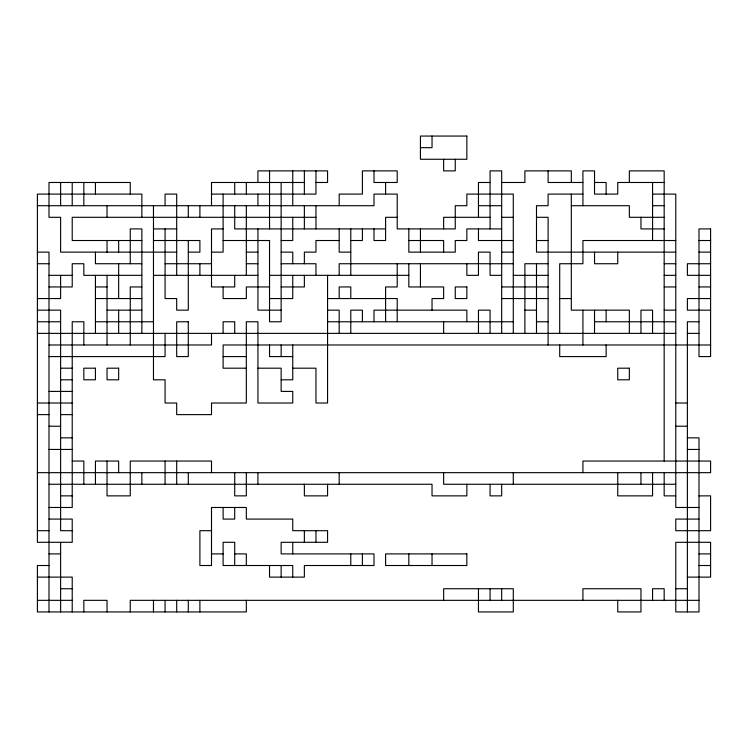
<?xml version="1.0" encoding="UTF-8"?>
<svg xmlns="http://www.w3.org/2000/svg" width="748" height="748" viewBox="0 0 748 748"><rect width="100%" height="100%" fill="white"/><g stroke="black" fill="none" stroke-linecap="round" stroke-linejoin="round"><path stroke-width="1.12" d="M420.432 147.665L432.035 147.665L432.035 136.061M304.361 182.484L211.506 182.484L211.506 205.7M315.965 182.484L327.568 182.484L327.568 170.881L257.929 170.881L257.929 182.484M490.071 182.484L478.458 182.484L478.458 217.303M501.674 182.484L524.89 182.484L524.89 170.881L571.313 170.881L571.313 182.484M582.926 182.484L548.106 182.484L548.106 170.881M594.529 182.484L606.142 182.484L606.142 194.097M664.168 182.484L617.745 182.484L617.745 194.097L594.529 194.097L594.529 170.881L582.926 170.881L582.926 205.7M211.506 194.097L315.965 194.097L315.965 170.881M582.926 194.097L548.106 194.097L548.106 205.7L536.494 205.7L536.494 252.132L675.781 252.132M652.565 194.097L675.781 194.097L675.781 507.481L698.997 507.481M37.4 205.7L374 205.7L374 194.097L397.216 194.097L397.216 228.916L455.252 228.916L455.252 205.7L466.855 205.7L466.855 194.097L513.287 194.097L513.287 333.374M478.458 205.7L501.674 205.7M571.313 205.7L629.349 205.7L629.349 217.303L664.168 217.303M652.565 205.7L664.168 205.7M315.965 217.303L72.219 217.303L72.219 240.519L141.858 240.519M397.216 217.303L385.603 217.303L385.603 240.519L374 240.519L374 228.916M490.071 217.303L443.639 217.303L443.639 228.916M501.674 217.303L513.287 217.303M536.494 217.303L548.106 217.303L548.106 344.987M153.471 228.916L176.687 228.916M223.11 228.916L211.506 228.916L211.506 286.952L234.713 286.952L234.713 275.339M385.603 228.916L234.713 228.916L234.713 205.7M501.674 228.916L466.855 228.916L466.855 240.519L455.252 240.519L455.252 252.132L408.819 252.132L408.819 228.916M664.168 228.916L640.961 228.916L640.961 217.303M153.471 240.519L199.894 240.519L199.894 252.132L188.29 252.132M223.11 240.519L269.542 240.519L269.542 321.771L281.145 321.771L281.145 182.484M281.145 240.519L292.749 240.519L292.749 217.303M339.181 240.519L315.965 240.519L315.965 252.132L304.361 252.132L304.361 263.735M350.784 240.519L362.397 240.519L362.397 228.916M408.819 240.519L443.639 240.519L443.639 252.132M513.287 240.519L478.458 240.519L478.458 228.916M536.494 240.519L548.106 240.519M675.781 240.519L582.926 240.519L582.926 263.735L559.71 263.735L559.71 333.374M698.997 240.519L710.6 240.519M37.4 252.132L49.003 252.132L49.003 611.939M176.687 252.132L60.616 252.132L60.616 217.303L49.003 217.303L49.003 182.484L130.255 182.484L130.255 194.097M211.506 252.132L223.11 252.132L223.11 194.097M246.326 252.132L257.929 252.132M281.145 252.132L292.749 252.132L292.749 263.735M350.784 252.132L339.181 252.132L339.181 228.916M501.674 252.132L513.287 252.132M698.997 252.132L710.6 252.132M37.4 263.735L49.003 263.735M141.858 263.735L95.435 263.735L95.435 252.132M165.074 263.735L211.506 263.735M246.326 263.735L257.929 263.735M281.145 263.735L315.965 263.735L315.965 275.339M513.287 263.735L339.181 263.735L339.181 275.339M548.106 263.735L524.89 263.735L524.89 333.374M664.168 263.735L675.781 263.735M710.6 263.735L687.384 263.735L687.384 275.339L710.6 275.339M49.003 275.339L72.219 275.339M141.858 275.339L83.832 275.339L83.832 263.735L72.219 263.735L72.219 286.952L49.003 286.952M153.471 275.339L257.929 275.339M269.542 275.339L408.819 275.339M501.674 275.339L490.071 275.339L490.071 252.132L478.458 252.132L478.458 275.339L466.855 275.339L466.855 263.735M513.287 275.339L548.106 275.339M664.168 275.339L675.781 275.339M95.435 286.952L107.039 286.952M141.858 286.952L130.255 286.952L130.255 344.987M269.542 286.952L246.326 286.952L246.326 298.555L223.11 298.555L223.11 286.952M281.145 286.952L304.361 286.952L304.361 275.339M501.674 286.952L548.106 286.952M664.168 286.952L675.781 286.952M698.997 286.952L710.6 286.952M37.4 298.555L60.616 298.555L60.616 275.339M95.435 298.555L141.858 298.555M269.542 298.555L292.749 298.555L292.749 275.339M327.568 298.555L397.216 298.555L397.216 321.771M501.674 298.555L548.106 298.555M559.71 298.555L571.313 298.555M710.6 298.555L687.384 298.555L687.384 310.158L710.6 310.158M37.4 310.158L60.616 310.158L60.616 530.697L72.219 530.697M107.039 310.158L141.858 310.158M281.145 310.158L257.929 310.158L257.929 228.916M327.568 310.158L339.181 310.158L339.181 333.374M524.89 310.158L536.494 310.158M664.168 310.158L675.781 310.158M37.4 321.771L60.616 321.771M95.435 321.771L153.471 321.771M327.568 321.771L513.287 321.771M536.494 321.771L548.106 321.771M594.529 321.771L675.781 321.771M698.997 321.771L687.384 321.771L687.384 611.939M37.4 333.374L675.781 333.374M687.384 333.374L698.997 333.374M49.003 344.987L211.506 344.987L211.506 333.374M710.6 344.987L223.11 344.987L223.11 368.194L246.326 368.194M49.003 356.59L165.074 356.59L165.074 333.374M223.11 356.59L246.326 356.59M292.749 356.59L269.542 356.59L269.542 344.987M60.616 368.194L72.219 368.194M257.929 368.194L281.145 368.194L281.145 391.41L292.749 391.41L292.749 403.013L257.929 403.013L257.929 321.771L246.326 321.771L246.326 403.013L211.506 403.013L211.506 414.626L176.687 414.626L176.687 403.013L165.074 403.013L165.074 379.806L153.471 379.806L153.471 205.7M292.749 368.194L315.965 368.194L315.965 403.013L327.568 403.013L327.568 275.339M60.616 379.806L72.219 379.806M281.145 379.806L292.749 379.806L292.749 344.987M49.003 391.41L72.219 391.41M37.4 403.013L72.219 403.013M675.781 403.013L687.384 403.013M37.4 414.626L49.003 414.626M60.616 414.626L72.219 414.626M49.003 426.229L60.616 426.229M675.781 426.229L687.384 426.229M60.616 437.842L72.219 437.842M687.384 437.842L698.997 437.842L698.997 611.939L675.781 611.939L675.781 542.3L710.6 542.3L710.6 577.119L687.384 577.119M49.003 449.445L72.219 449.445M687.384 449.445L698.997 449.445M72.219 461.049L83.832 461.049L83.832 484.265M37.4 472.661L710.6 472.661L710.6 461.049L582.926 461.049L582.926 472.661M49.003 484.265L432.035 484.265L432.035 495.868L466.855 495.868L466.855 484.265M675.781 484.265L443.639 484.265L443.639 472.661M60.616 495.868L72.219 495.868M675.781 495.868L664.168 495.868L664.168 472.661M698.997 495.868L710.6 495.868L710.6 530.697L675.781 530.697L675.781 519.084L698.997 519.084M49.003 507.481L72.219 507.481L72.219 321.771L83.832 321.771L83.832 344.987M49.003 519.084L72.219 519.084L72.219 542.3L37.4 542.3L37.4 194.097L141.858 194.097L141.858 217.303M37.4 530.697L49.003 530.697M211.506 530.697L199.894 530.697L199.894 565.516L211.506 565.516L211.506 507.481L246.326 507.481L246.326 519.084L292.749 519.084L292.749 530.697L327.568 530.697L327.568 542.3L281.145 542.3L281.145 553.903L374 553.903L374 565.516L304.361 565.516L304.361 577.119L269.542 577.119L269.542 565.516M49.003 553.903L60.616 553.903M211.506 553.903L223.11 553.903M234.713 553.903L246.326 553.903L246.326 565.516M698.997 553.903L710.6 553.903M49.003 565.516L37.4 565.516L37.4 611.939L246.326 611.939L246.326 600.335M698.997 565.516L710.6 565.516M37.4 577.119L72.219 577.119L72.219 611.939M60.616 588.732L72.219 588.732M675.781 588.732L687.384 588.732M37.4 600.335L72.219 600.335M698.997 600.335L130.255 600.335L130.255 611.939M664.168 461.049L664.168 170.881L629.349 170.881L629.349 182.484M664.168 600.335L664.168 588.732L652.565 588.732L652.565 600.335M652.565 182.484L652.565 240.519M652.565 333.374L652.565 310.158L640.961 310.158L640.961 333.374M652.565 472.661L652.565 495.868L617.745 495.868L617.745 472.661M640.961 472.661L640.961 484.265M629.349 333.374L629.349 310.158L571.313 310.158L571.313 194.097M617.745 252.132L617.745 263.735L594.529 263.735L594.529 252.132M617.745 600.335L617.745 611.939L640.961 611.939L640.961 588.732L582.926 588.732L582.926 600.335M606.142 310.158L606.142 321.771M606.142 344.987L606.142 356.59L559.71 356.59L559.71 344.987M594.529 310.158L594.529 333.374M582.926 310.158L582.926 344.987M536.494 263.735L536.494 333.374M513.287 472.661L513.287 484.265M501.674 333.374L501.674 170.881L490.071 170.881L490.071 228.916M501.674 484.265L501.674 495.868L490.071 495.868L490.071 484.265M501.674 588.732L501.674 600.335M490.071 333.374L490.071 310.158L478.458 310.158L478.458 333.374M490.071 588.732L490.071 600.335M478.458 588.732L478.458 611.939L513.287 611.939L513.287 588.732L443.639 588.732L443.639 600.335M466.855 321.771L466.855 310.158L374 310.158L374 321.771M455.252 159.268L455.252 170.881L443.639 170.881L443.639 159.268M443.639 321.771L443.639 333.374M432.035 310.158L432.035 298.555L443.639 298.555L443.639 286.952L408.819 286.952L408.819 263.735M432.035 553.903L432.035 565.516M420.432 228.916L420.432 252.132M420.432 263.735L420.432 286.952M408.819 553.903L408.819 565.516M397.216 263.735L397.216 286.952L385.603 286.952L385.603 321.771M385.603 182.484L385.603 194.097M374 170.881L374 182.484L397.216 182.484L397.216 170.881L362.397 170.881L362.397 194.097L339.181 194.097L339.181 205.7M362.397 321.771L362.397 310.158L350.784 310.158L350.784 333.374M362.397 553.903L362.397 565.516M350.784 228.916L350.784 275.339M350.784 298.555L350.784 286.952L339.181 286.952L339.181 298.555M350.784 553.903L350.784 565.516M339.181 472.661L339.181 484.265M327.568 484.265L327.568 495.868L304.361 495.868L304.361 484.265M315.965 205.7L315.965 228.916M315.965 530.697L315.965 542.3M304.361 170.881L304.361 194.097M304.361 205.7L304.361 228.916M304.361 530.697L304.361 542.3M292.749 170.881L292.749 205.7M292.749 542.3L292.749 553.903M292.749 577.119L292.749 565.516L223.11 565.516L223.11 542.3L234.713 542.3L234.713 565.516M281.145 344.987L281.145 356.59M281.145 565.516L281.145 577.119M269.542 170.881L269.542 228.916M257.929 194.097L257.929 205.7M257.929 472.661L257.929 484.265M246.326 182.484L246.326 194.097M246.326 205.7L246.326 275.339M246.326 472.661L246.326 495.868L234.713 495.868L234.713 472.661M234.713 182.484L234.713 194.097M234.713 333.374L234.713 321.771L223.11 321.771L223.11 333.374M234.713 507.481L234.713 519.084L223.11 519.084L223.11 507.481M211.506 472.661L211.506 461.049L130.255 461.049L130.255 495.868L107.039 495.868L107.039 461.049M199.894 205.7L199.894 217.303M199.894 263.735L199.894 275.339M199.894 600.335L199.894 611.939M188.29 205.7L188.29 217.303M188.29 240.519L188.29 310.158L176.687 310.158L176.687 298.555L165.074 298.555L165.074 228.916M188.29 472.661L188.29 484.265M188.29 600.335L188.29 611.939M176.687 275.339L176.687 194.097L165.074 194.097L165.074 205.7M176.687 461.049L176.687 484.265M176.687 600.335L176.687 611.939M165.074 461.049L165.074 484.265M165.074 600.335L165.074 611.939M153.471 600.335L153.471 611.939M141.858 333.374L141.858 228.916L130.255 228.916L130.255 263.735M141.858 472.661L141.858 484.265M118.652 240.519L118.652 252.132M118.652 263.735L118.652 298.555M118.652 310.158L118.652 333.374M118.652 472.661L118.652 461.049L95.435 461.049L95.435 484.265M107.039 205.7L107.039 217.303M107.039 240.519L107.039 252.132M107.039 275.339L107.039 344.987M107.039 611.939L107.039 600.335L83.832 600.335L83.832 611.939M95.435 182.484L95.435 194.097M95.435 275.339L95.435 333.374M83.832 182.484L83.832 205.7M72.219 182.484L72.219 205.7M60.616 182.484L60.616 205.7M60.616 542.3L60.616 611.939M466.855 136.061L420.432 136.061L420.432 159.268L466.855 159.268L466.855 136.061M710.6 228.916L698.997 228.916L698.997 356.59L710.6 356.59L710.6 228.916M466.855 286.952L455.252 286.952L455.252 298.555L466.855 298.555L466.855 286.952M188.29 321.771L176.687 321.771L176.687 356.59L188.29 356.59L188.29 321.771M95.435 368.194L83.832 368.194L83.832 379.806L95.435 379.806L95.435 368.194M118.652 368.194L107.039 368.194L107.039 379.806L118.652 379.806L118.652 368.194M629.349 368.194L617.745 368.194L617.745 379.806L629.349 379.806L629.349 368.194M466.855 553.903L385.603 553.903L385.603 565.516L466.855 565.516L466.855 553.903"/></g></svg>
